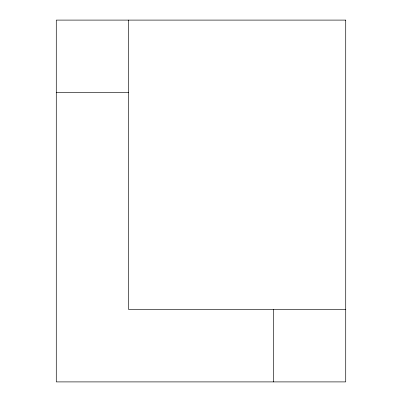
<?xml version="1.0" encoding="UTF-8"?>
<svg xmlns="http://www.w3.org/2000/svg" width="402" height="402" viewBox="0 0 402 402"><rect width="100%" height="100%" fill="white"/><g stroke="black" fill="none" stroke-linecap="round" stroke-linejoin="round"><path stroke-width="0.6" d="M56.28 92.46L128.64 92.46M345.72 309.54L128.64 309.54L128.64 20.1M273.36 309.54L273.36 381.9M345.72 20.1L56.28 20.1L56.28 381.9L345.72 381.9L345.72 20.1"/></g></svg>
